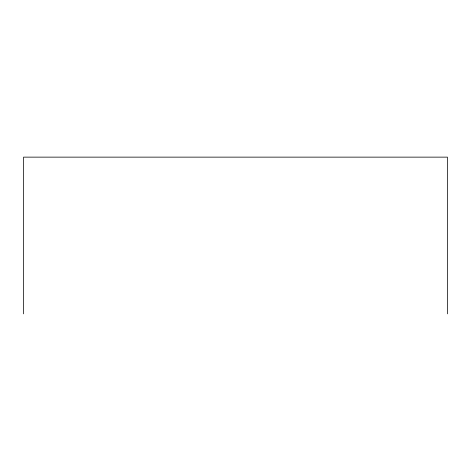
<?xml version="1.0" encoding="UTF-8"?>
<svg xmlns="http://www.w3.org/2000/svg" width="471" height="471" viewBox="0 0 471 471"><rect width="100%" height="100%" fill="white"/><g stroke="black" fill="none" stroke-linecap="round" stroke-linejoin="round"><path stroke-width="0.71" d="M447.45 313.863L447.45 157.137L23.55 157.137L23.55 313.863"/></g></svg>
